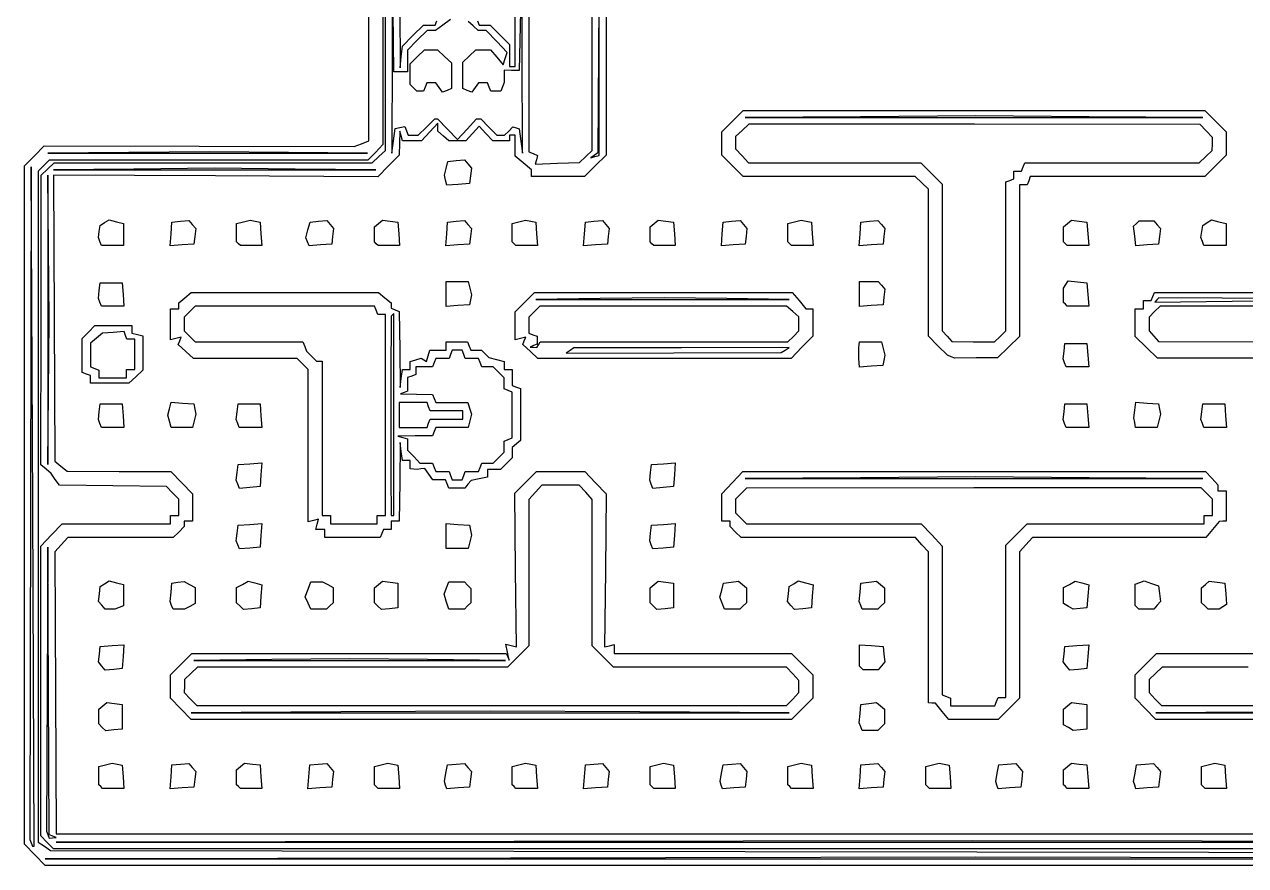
# Model space of a CAD drawing. Extents: x 115 to 632, y 16 to 524.
# Drawn here: x 115.5 to 447.8, y 15.8 to 244.7 of the extents above; entities that cross this region are included whole.
import ezdxf

# ---------------------------------------------------------------- set-up
doc = ezdxf.new("R2010")
doc.units = 0
doc.layers.add('Image', color=7, linetype='CONTINUOUS')

msp = doc.modelspace()

# ---------------------------------------------------------------- linework, layer by layer
at = {"layer": 'Image', "color": 7}
for points in [[(268.25793, 208.749188), (269.974087, 210.375), (269.987062, 236.77386), (270.000037, 263.17272), (268.307257, 264.999255), (266.614477, 266.825798), (261.073717, 266.429355), (255.532957, 266.03292), (254.141497, 264.64146), (252.75, 263.25), (252.75, 236.601465), (252.75, 209.952922), (253.935428, 209.498033), (255.120855, 209.043143), (254.802668, 207.834068), (254.48448, 206.625), (260.51313, 206.874188), (266.541773, 207.123382)], [(271.88937, 236.68731), (271.90377, 264.375), (271.692382, 237.038385), (271.481002, 209.70177), (270.55302, 209.043787), (269.62503, 208.385805), (270.75003, 208.692712), (271.87503, 208.999612), (271.88943, 236.68731)], [(221.4, 227.4), (220.5, 228.3), (220.5, 231.115912), (220.5, 233.931817), (222.409087, 235.840913), (224.318183, 237.75), (226.120448, 237.75), (227.92272, 237.75), (229.83636, 235.976497), (231.75, 234.202995), (231.75, 230.702955), (231.75, 227.202922), (230.516543, 226.729605), (229.283085, 226.25628), (228.371363, 227.50314), (227.459632, 228.75), (226.206278, 228.75), (224.952923, 228.75), (224.521223, 227.625), (224.089515, 226.5), (223.194757, 226.5), (222.3, 226.5)], [(367.63125, 154.247325), (366.6375, 154.662502), (364.06875, 157.231252), (361.5, 159.800003), (361.487025, 179.837497), (361.47405, 199.875), (359.693798, 201.5625), (357.913545, 203.25), (334.49352, 203.25), (311.073495, 203.25), (308.161725, 206.161763), (305.25, 209.073532), (305.25, 212.25), (305.25, 215.426468), (308.161763, 218.338237), (311.073532, 221.25), (373.875, 221.25), (436.676467, 221.25), (439.588237, 218.338237), (442.5, 215.426468), (442.5, 212.25), (442.5, 209.073532), (439.588237, 206.161763), (436.676467, 203.25), (412.939695, 203.25), (389.202922, 203.25), (388.771222, 202.125), (388.339515, 201), (387.294758, 201), (386.25, 201), (386.25, 180.374167), (386.25, 159.748335), (383.26884, 156.855218), (380.28768, 153.9621), (374.45634, 153.89715), (368.625, 153.8322), (367.63125, 154.24737)], [(405.243592, 219.562223), (374.362185, 219.766545), (342.993592, 219.56232), (311.625, 219.358088), (373.875, 219.357998), (436.125, 219.3579)], [(381, 159.75), (382.5, 161.25), (382.5, 181.523535), (382.5, 201.797078), (383.625, 202.228777), (384.75, 202.660485), (384.75, 203.705242), (384.75, 204.75), (385.794758, 204.75), (386.839515, 204.75), (387.271223, 205.875), (387.702922, 207), (411.433252, 207), (435.163583, 207), (436.943835, 208.6875), (438.724087, 210.375), (438.737062, 212.144288), (438.750037, 213.913583), (437.062537, 215.693835), (435.375037, 217.474087), (373.98075, 217.487062), (312.586455, 217.500037), (310.806202, 215.812537), (309.02595, 214.125037), (309.012975, 212.476177), (309, 210.827317), (310.773502, 208.913677), (312.547005, 207.000037), (335.98674, 207.000037), (359.426467, 207.000037), (362.338237, 204.088275), (365.25, 201.176505), (365.25, 181.213275), (365.25, 161.250037), (366.5625, 159.812535), (367.875, 158.37504), (373.6875, 158.312565), (379.5, 158.25009), (381, 159.75009)], [(187.366042, 209.811952), (165.857092, 210.02283), (143.866042, 209.81214), (121.875, 209.60145), (165.375, 209.601262), (208.875, 209.601075)], [(230.109075, 202.274137), (229.773135, 203.625), (230.228543, 205.5), (230.68395, 207.375), (232.968352, 207.600802), (235.252762, 207.826597), (236.180572, 206.708655), (237.10839, 205.590705), (236.866695, 203.482853), (236.625, 201.375), (233.535008, 201.149137), (230.445008, 200.923283)], [(117.75006, 113.43747), (117.375127, 205.875), (117.182092, 114.375), (116.989065, 22.875), (117.345997, 21.9375), (117.702922, 21), (117.913965, 20.99997), (118.125, 20.999932)], [(122.061953, 183.9375), (121.848998, 203.625), (121.848998, 164.25), (121.848998, 124.875), (122.061953, 144.5625), (122.274908, 164.25)], [(189.1875, 205.31205), (167.25, 205.522658), (145.3125, 205.31205), (123.375, 205.10145), (167.25, 205.10145), (211.125, 205.10145)], [(136.042148, 185.570452), (135.63138, 186.640913), (135.87819, 188.306362), (136.125, 189.971805), (137.321415, 190.721348), (138.517838, 191.470883), (140.508915, 190.97115), (142.5, 190.471425), (142.5, 187.485712), (142.5, 184.5), (139.476465, 184.5), (136.452922, 184.5)], [(155.392162, 187.642162), (155.625, 190.875), (157.938877, 191.100802), (160.252763, 191.326597), (161.180573, 190.208655), (162.10839, 189.090705), (161.866695, 186.982853), (161.625, 184.875), (158.392162, 184.642162), (155.159325, 184.409325)], [(173.750002, 185.000002), (173.25, 185.499998), (173.25, 187.985707), (173.25, 190.471425), (175.065682, 190.927125), (176.881357, 191.382833), (178.253182, 191.122448), (179.625, 190.862063), (179.855625, 187.681028), (180.08625, 184.5), (177.16812, 184.5), (174.249998, 184.5)], [(192.517898, 185.52306), (192.095783, 186.623078), (192.659828, 188.749042), (193.223872, 190.875), (195.488317, 191.100802), (197.752762, 191.326597), (198.680572, 190.208655), (199.60839, 189.090705), (199.366695, 186.982853), (199.125, 184.875), (196.03251, 184.649018), (192.94002, 184.423035)], [(211.250002, 185.000002), (210.75, 185.499998), (210.75, 187.533165), (210.75, 189.566332), (211.829647, 190.462357), (212.909295, 191.35839), (215.017147, 191.116695), (217.125, 190.875), (217.355625, 187.6875), (217.58625, 184.5), (214.66812, 184.5), (211.749998, 184.5)], [(230.392162, 187.642162), (230.625, 190.875), (232.938877, 191.100802), (235.252762, 191.326597), (236.180572, 190.208655), (237.10839, 189.090705), (236.866695, 186.982853), (236.625, 184.875), (233.392162, 184.642162), (230.159325, 184.409325)], [(248.750002, 185.000002), (248.25, 185.499998), (248.25, 187.985707), (248.25, 190.471425), (250.065682, 190.927125), (251.881358, 191.382833), (253.253182, 191.122448), (254.625, 190.862063), (254.855625, 187.681028), (255.08625, 184.5), (252.16812, 184.5), (249.249998, 184.5)], [(267.892162, 187.642162), (268.125, 190.875), (270.438877, 191.100802), (272.752763, 191.326597), (273.680572, 190.208655), (274.60839, 189.090705), (274.366695, 186.982853), (274.125, 184.875), (270.892162, 184.642162), (267.659325, 184.409325)], [(286.250002, 185.000002), (285.75, 185.499998), (285.75, 187.533165), (285.75, 189.566332), (286.829647, 190.462357), (287.909295, 191.35839), (290.017147, 191.116695), (292.125, 190.875), (292.355625, 187.6875), (292.58625, 184.5), (289.66812, 184.5), (286.749998, 184.5)], [(305.392162, 187.642162), (305.625, 190.875), (307.938877, 191.100802), (310.252763, 191.326597), (311.180572, 190.208655), (312.10839, 189.090705), (311.866695, 186.982853), (311.625, 184.875), (308.392162, 184.642162), (305.159325, 184.409325)], [(323.750002, 185.000002), (323.25, 185.499998), (323.25, 187.985707), (323.25, 190.471425), (325.065682, 190.927125), (326.881358, 191.382833), (328.253182, 191.122448), (329.625, 190.862063), (329.855625, 187.681028), (330.08625, 184.5), (327.16812, 184.5), (324.249998, 184.5)], [(342.892162, 187.642162), (343.125, 190.875), (345.438877, 191.100802), (347.752763, 191.326597), (348.680572, 190.208655), (349.60839, 189.090705), (349.366695, 186.982853), (349.125, 184.875), (345.892162, 184.642162), (342.659325, 184.409325)], [(398.750002, 185.000002), (398.25, 185.499998), (398.25, 187.533165), (398.25, 189.566332), (399.329647, 190.462357), (400.409295, 191.35839), (402.517147, 191.116695), (404.625, 190.875), (404.855625, 187.6875), (405.08625, 184.5), (402.16812, 184.5), (399.249997, 184.5)], [(417.612135, 187.086645), (417.301072, 189.751073), (418.05054, 190.50054), (418.8, 191.25), (420.80817, 191.25), (422.816332, 191.25), (423.712357, 190.170353), (424.60839, 189.090705), (424.366695, 186.982853), (424.125, 184.875), (421.024095, 184.648605), (417.92319, 184.422217)], [(436.042147, 185.570452), (435.63138, 186.640913), (435.87819, 188.306362), (436.125, 189.971805), (437.321415, 190.721348), (438.517837, 191.470883), (440.508915, 190.97115), (442.5, 190.471425), (442.5, 187.485712), (442.5, 184.5), (439.476465, 184.5), (436.452922, 184.5)], [(136.04553, 169.061647), (135.638137, 170.123288), (135.881572, 172.249147), (136.125, 174.375), (139.125, 174.375), (142.125, 174.375), (142.355625, 171.1875), (142.58625, 168), (139.519583, 168), (136.452923, 168)], [(230.25, 171.331875), (230.25, 174.75), (233.235713, 174.75), (236.221425, 174.75), (236.677125, 172.934318), (237.132833, 171.118642), (236.872448, 169.746818), (236.612063, 168.375), (233.431028, 168.144375), (230.25, 167.91375)], [(342.75, 171.331875), (342.75, 174.75), (345.28317, 174.75), (347.816332, 174.75), (348.712357, 173.670353), (349.60839, 172.590705), (349.366695, 170.482853), (349.125, 168.375), (345.9375, 168.144375), (342.75, 167.91375)], [(398.750002, 168.500002), (398.25, 168.999998), (398.261475, 170.937502), (398.27295, 172.875), (398.902613, 173.868135), (399.532275, 174.861278), (402.078623, 174.618135), (404.624978, 174.375), (404.855603, 171.1875), (405.086228, 168), (402.168098, 168), (399.249975, 168), (398.74998, 168.500002)], [(197.25, 106.125), (197.25, 107.25), (196.037528, 107.25), (194.825055, 107.25), (195.19245, 108.654922), (195.559845, 110.059845), (194.154923, 109.69245), (192.75, 109.325055), (192.75, 130.037528), (192.75, 150.75), (191.25, 152.25), (189.75, 153.75), (175.609515, 153.75), (161.469037, 153.75), (159.415185, 155.65344), (157.36134, 157.55688), (157.749555, 158.568547), (158.13777, 159.580222), (156.693885, 159.202635), (155.25, 158.825055), (155.25, 163.037528), (155.25, 167.25), (156.375, 167.25), (157.5, 167.25), (157.5, 168.067283), (157.5, 168.884558), (159.1875, 170.29233), (160.875, 171.700095), (186.375, 171.700095), (211.875, 171.700095), (213.5625, 170.29233), (215.25, 168.884558), (215.25, 168.147525), (215.25, 167.410485), (216.375, 166.978778), (217.5, 166.547078), (217.62003, 156.211035), (217.740052, 145.875), (218.04255, 148.3125), (218.34504, 150.75), (219.42252, 150.75), (220.5, 150.75), (220.5, 151.824458), (220.5, 152.898915), (221.993287, 153.37287), (223.486575, 153.846825), (224.189295, 153.412523), (224.892007, 152.97822), (225.371542, 154.48911), (225.851085, 156), (228.050543, 156), (230.25, 156), (230.25, 157.125), (230.25, 158.25), (233.169758, 158.25), (236.089515, 158.25), (236.521222, 157.125), (236.952922, 156), (238.422893, 156), (239.892855, 156), (240.891352, 155.001503), (241.889858, 154.003005), (243.944925, 153.487215), (246, 152.971425), (246, 151.860712), (246, 150.75), (247.125, 150.75), (248.25, 150.75), (248.25, 148.580242), (248.25, 146.410485), (249.375, 145.978777), (250.5, 145.547078), (250.5, 138.490372), (250.5, 131.433667), (249.375, 130.5), (248.25, 129.566332), (248.25, 128.15817), (248.25, 126.75), (246.65625, 125.15625), (245.0625, 123.5625), (243.28125, 123.5625), (241.5, 123.5625), (241.5, 122.5125), (241.5, 121.4625), (239.266822, 121.015868), (237.033637, 120.569228), (236.174985, 119.534618), (235.316332, 118.5), (233.134628, 118.5), (230.952923, 118.5), (230.521223, 119.625), (230.089515, 120.75), (228.33729, 120.75), (226.585058, 120.75), (225.498383, 122.301443), (224.411708, 123.852892), (223.39335, 123.712582), (222.375, 123.572272), (221.4375, 123.66114), (220.5, 123.75), (220.5, 124.875), (220.5, 126), (219.42252, 126), (218.34504, 126), (218.04255, 128.4375), (217.740052, 130.875), (217.62003, 120.1875), (217.5, 109.5), (216.375, 109.5), (215.25, 109.5), (215.25, 108.375), (215.25, 107.25), (214.205242, 107.25), (213.160485, 107.25), (212.728778, 106.125), (212.297078, 105), (204.773535, 105), (197.25, 105)], [(253.165185, 155.653417), (251.11134, 157.556857), (251.499555, 158.568525), (251.88777, 159.5802), (250.443885, 159.202612), (249, 158.825033), (249, 162.637507), (249, 166.449975), (251.649997, 169.09998), (254.300003, 171.749977), (289.37268, 171.749977), (324.445365, 171.749977), (326.285182, 169.53174), (328.125, 167.313495), (329.0625, 167.28177), (330, 167.250045), (330, 163.561245), (330, 159.872445), (327.0588, 156.811245), (324.1176, 153.750045), (289.668315, 153.750045), (255.219037, 153.750045), (253.165185, 155.653485)], [(306.613935, 170.061653), (289.602863, 170.2779), (272.113935, 170.061937), (254.625, 169.845975), (289.125, 169.84569), (323.625, 169.845397)], [(458.670165, 170.069835), (424.215322, 170.265322), (423.64476, 169.695165), (423.074197, 169.125), (458.099595, 169.49967), (493.125, 169.874347)], [(211.5, 109.875), (211.5, 111), (212.625, 111), (213.75, 111), (213.75, 138.375), (213.75, 165.75), (212.705242, 165.75), (211.660485, 165.75), (211.228778, 166.875), (210.797078, 168), (186.398535, 168), (162, 168), (160.5, 166.5), (159, 165), (159, 163.125), (159, 161.25), (160.5, 159.75), (162, 158.25), (176.648535, 158.25), (191.297078, 158.25), (191.778743, 156.994793), (192.260415, 155.739585), (193.630207, 154.369793), (195, 153), (195.75, 153), (196.5, 153), (196.5, 132), (196.5, 111), (197.625, 111), (198.75, 111), (198.75, 109.875), (198.75, 108.75), (205.125, 108.75), (211.5, 108.75)], [(255.375, 157.5), (255.838522, 158.25), (289.544265, 158.25), (323.25, 158.25), (324.75, 159.75), (326.25, 161.25), (326.25, 163.192283), (326.25, 165.134558), (324.5625, 166.54233), (322.875, 167.950095), (289.3125, 167.97507), (255.75, 168), (254.25, 166.5), (252.75, 165), (252.75, 162.830242), (252.75, 160.660485), (253.875, 160.228777), (255, 159.797078), (255, 158.71104), (255, 157.625002), (254.0625, 157.24671), (253.125, 156.868417), (254.018235, 156.809242), (254.911478, 156.749992), (255.375, 157.499992)], [(493.5, 159.75), (495, 161.25), (495, 163.5), (495, 165.75), (493.875, 165.75), (492.75, 165.75), (492.75, 166.875), (492.75, 168), (458.625, 168), (424.5, 168), (423, 166.5), (421.5, 165), (421.5, 163.125), (421.5, 161.25), (422.8125, 159.812498), (424.125, 158.375002), (458.0625, 158.312527), (492, 158.25)], [(216, 138.500002), (216, 165.999997), (215.6457, 165.645705), (215.291407, 165.291405), (215.233133, 148.833202), (215.174858, 132.375), (215.212432, 121.6875), (215.25, 111), (215.625, 111), (216, 111)], [(133.5, 148.044758), (133.5, 149.089515), (132.375, 149.521223), (131.25, 149.952922), (131.25, 154.558252), (131.25, 159.163583), (132.9375, 160.943835), (134.625, 162.724087), (139.6875, 162.737062), (144.75, 162.75), (144.75, 161.712472), (144.75, 160.674945), (146.25, 160.282687), (147.75, 159.89043), (147.75, 155.218717), (147.75, 150.547005), (145.83636, 148.773502), (143.92272, 147), (138.71136, 147), (133.5, 147)], [(143.25, 149.625), (143.25, 150.75), (144.375, 150.75), (145.5, 150.75), (145.5, 154.875), (145.5, 159), (144.455242, 159), (143.410485, 159), (143.012962, 160.035915), (142.615447, 161.07183), (139.66656, 160.87176), (136.717665, 160.67169), (135.108833, 159.294165), (133.5, 157.91664), (133.5, 154.684777), (133.5, 151.452922), (134.625, 151.021223), (135.75, 150.589515), (135.75, 149.544758), (135.75, 148.5), (139.5, 148.5), (143.25, 148.5)], [(322.534785, 156.051023), (323.625, 156.754357), (294.329145, 156.696458), (265.033282, 156.638557), (263.954145, 155.94204), (262.875, 155.245522), (292.159785, 155.296597), (321.444563, 155.347672), (322.534785, 156.051015)], [(342.666668, 152.581875), (342.583335, 153.75), (342.583335, 155.25), (342.583335, 156.75), (342.666668, 157.5), (342.75, 158.25), (345.735712, 158.25), (348.721425, 158.25), (349.177125, 156.434318), (349.632833, 154.618642), (349.372448, 153.246818), (349.112063, 151.875), (345.931028, 151.644375), (342.75, 151.41375)], [(398.54553, 152.561625), (398.138138, 153.623265), (398.381573, 155.749125), (398.625, 157.875), (401.625, 157.875), (404.625, 157.875), (404.855625, 154.6875), (405.08625, 151.5), (402.019583, 151.5), (398.952922, 151.5), (398.54553, 152.561647)], [(235.021222, 121.875), (235.452922, 123), (237.271222, 123), (239.089515, 123), (239.521222, 124.125), (239.952922, 125.25), (241.476465, 125.25), (243, 125.25), (244.5, 126.75), (246, 128.25), (246, 129.773535), (246, 131.297078), (247.125, 131.728777), (248.25, 132.160485), (248.25, 138.375), (248.25, 144.589515), (247.125, 145.021223), (246, 145.452922), (246, 146.976465), (246, 148.5), (244.5, 150), (243, 151.5), (241.476465, 151.5), (239.952922, 151.5), (239.521222, 152.625), (239.089515, 153.75), (237.271222, 153.75), (235.452922, 153.75), (235.021222, 154.875), (234.589515, 156), (233.25, 156), (231.910485, 156), (231.478778, 154.875), (231.047078, 153.75), (229.228778, 153.75), (227.410485, 153.75), (226.978778, 152.625), (226.547078, 151.5), (224.273535, 151.5), (222, 151.5), (222, 150.455242), (222, 149.410485), (220.875, 148.978777), (219.75, 148.547078), (219.75, 146.71104), (219.75, 144.875003), (218.8125, 144.49671), (217.875, 144.118418), (222.211035, 144.059243), (226.547078, 144.000068), (226.978778, 142.875068), (227.410485, 141.750068), (231.7797, 141.750068), (236.148915, 141.750068), (236.642183, 140.19594), (237.135443, 138.641813), (236.67843, 136.82094), (236.221425, 135.000068), (231.815955, 135.000068), (227.410485, 135.000068), (226.978778, 133.875068), (226.547078, 132.750068), (221.836035, 132.663068), (217.125, 132.576068), (218.4375, 132.23307), (219.75, 131.89008), (219.75, 130.363283), (219.75, 128.836485), (221.4375, 127.056233), (223.125, 125.27598), (224.836035, 125.263005), (226.547078, 125.25003), (226.978778, 124.12503), (227.410485, 123.00003), (229.228778, 123.00003), (231.047078, 123.00003), (231.478778, 121.87503), (231.910485, 120.75003), (233.25, 120.75003), (234.589515, 120.75003), (235.021222, 121.87503)], [(136.04553, 136.061647), (135.638137, 137.123288), (135.881572, 139.249147), (136.125, 141.375), (139.125, 141.375), (142.125, 141.375), (142.355625, 138.1875), (142.58625, 135), (139.519583, 135), (136.452923, 135)], [(154.98957, 136.664887), (154.554187, 138.329775), (154.99311, 140.078565), (155.432025, 141.827355), (158.52204, 141.601177), (161.612062, 141.375), (161.872447, 140.003183), (162.132832, 138.631358), (161.677125, 136.815683), (161.221425, 135), (158.323185, 135), (155.424945, 135)], [(173.54553, 136.061647), (173.138137, 137.123288), (173.381572, 139.249147), (173.625, 141.375), (176.625, 141.375), (179.625, 141.375), (179.855625, 138.1875), (180.08625, 135), (177.019583, 135), (173.952923, 135)], [(225.478778, 136.125), (225.910485, 137.25), (230.330242, 137.25), (234.75, 137.25), (234.75, 138.375), (234.75, 139.5), (230.330242, 139.5), (225.910485, 139.5), (225.478778, 140.625), (225.047078, 141.75), (221.273535, 141.75), (217.5, 141.75), (217.5, 138.375), (217.5, 135), (221.273535, 135), (225.047078, 135)], [(398.54553, 136.061647), (398.138137, 137.123288), (398.381572, 139.249147), (398.625, 141.375), (401.625, 141.375), (404.625, 141.375), (404.855625, 138.1875), (405.08625, 135), (402.019583, 135), (398.952922, 135)], [(417.59724, 136.3125), (417.334492, 137.625), (417.633052, 139.726185), (417.931605, 141.82737), (421.02183, 141.601185), (424.112062, 141.375), (424.372448, 140.003183), (424.632832, 138.631358), (424.177125, 136.815683), (423.721425, 135), (420.790702, 135), (417.859987, 135)], [(436.04553, 136.061647), (435.638137, 137.123288), (435.881572, 139.249147), (436.125, 141.375), (439.125, 141.375), (442.125, 141.375), (442.355625, 138.1875), (442.58625, 135), (439.519583, 135), (436.452922, 135)], [(158.0625, 58.447867), (155.25, 61.345357), (155.25, 64.510913), (155.25, 67.676467), (158.161763, 70.588237), (161.073532, 73.5), (203.849265, 73.5), (246.624998, 73.5), (247.032735, 72.5625), (247.440472, 71.625), (246.98472, 73.80387), (246.528975, 75.982748), (247.951988, 75.610118), (249.375, 75.237487), (249.16446, 96.183937), (248.95392, 117.130387), (251.888723, 120.065197), (254.823532, 123), (261.402892, 123), (267.982252, 123), (270.888765, 119.94462), (273.795277, 116.889247), (273.585135, 96.063367), (273.375, 75.237487), (274.6875, 75.58122), (276, 75.924945), (276, 74.712472), (276, 73.5), (300.088237, 73.5), (324.176468, 73.5), (327.088237, 70.588237), (330, 67.676467), (330, 64.5), (330, 61.323533), (327.088237, 58.411763), (324.176468, 55.5), (242.525738, 55.525193), (160.875, 55.550385)], [(173.563042, 119.51601), (173.138137, 120.623288), (173.381573, 122.749147), (173.625, 124.875), (176.857838, 125.107837), (180.090675, 125.340675), (179.857838, 122.107837), (179.625, 118.875), (176.80647, 118.64187), (173.987948, 118.408733)], [(286.063042, 119.51601), (285.638138, 120.623288), (285.881573, 122.749147), (286.125, 124.875), (289.357838, 125.107837), (292.590675, 125.340675), (292.357838, 122.107837), (292.125, 118.875), (289.30647, 118.64187), (286.487948, 118.408733)], [(365.214817, 57.718237), (363.375, 59.936483), (362.4375, 59.968237), (361.5, 60), (361.5, 80.58636), (361.5, 101.17272), (359.726497, 103.08636), (357.952995, 105), (334.226497, 105), (310.5, 105), (309, 106.5), (307.5, 108), (307.5, 108.75), (307.5, 109.5), (306.375, 109.5), (305.25, 109.5), (305.25, 113.218417), (305.25, 116.936843), (308.13387, 119.968417), (311.017748, 123), (373.94637, 122.987025), (436.875, 122.97405), (438.5625, 121.193798), (440.25, 119.413545), (440.25, 118.58175), (440.25, 117.749963), (441.375, 117.749963), (442.5, 117.749963), (442.5, 113.624963), (442.5, 109.499963), (441.5625, 109.468163), (440.625, 109.436438), (438.785183, 107.218193), (436.945365, 104.999955), (413.371185, 104.999955), (389.797005, 104.999955), (388.023503, 103.086315), (386.25, 101.172675), (386.25, 81.248077), (386.25, 61.323487), (383.338237, 58.411718), (380.426468, 55.499955), (373.740555, 55.499955), (367.054635, 55.499955), (365.214818, 57.718192)], [(405.243592, 121.312223), (374.362185, 121.516545), (342.993592, 121.31232), (311.625, 121.108088), (373.875, 121.107998), (436.125, 121.1079)], [(324.5625, 61.056165), (326.25, 62.836417), (326.25, 64.5), (326.25, 66.163583), (324.5625, 67.943835), (322.875, 69.724087), (299.349263, 69.737062), (275.823532, 69.75), (272.911763, 72.661763), (270, 75.573533), (270, 95.498123), (270, 115.42272), (268.226497, 117.33636), (266.452995, 119.25), (261.375, 119.25), (256.297005, 119.25), (254.523503, 117.33636), (252.75, 115.42272), (252.75, 95.498123), (252.75, 75.573533), (249.838238, 72.661763), (246.926468, 69.75), (204.756443, 69.75), (162.586418, 69.75), (160.806165, 68.0625), (159.025913, 66.375), (159.012938, 64.605712), (158.999963, 62.836417), (160.687463, 61.056165), (162.374963, 59.275913), (242.624963, 59.275913), (322.874963, 59.275913), (324.562463, 61.056165)], [(379.978777, 60.375), (380.410485, 61.5), (381.455242, 61.5), (382.5, 61.5), (382.5, 82.213237), (382.5, 102.926468), (385.411763, 105.838237), (388.323533, 108.75), (412.411763, 108.75), (436.5, 108.75), (436.5, 109.875), (436.5, 111), (437.625, 111), (438.75, 111), (438.75, 113.25), (438.75, 115.5), (437.22432, 117.02568), (435.69864, 118.55136), (373.850093, 118.52646), (312.001553, 118.50156), (310.500773, 117.00078), (309, 115.5), (309, 113.625), (309, 111.75), (310.5, 110.25), (312, 108.75), (335.74113, 108.75), (359.482252, 108.75), (362.36613, 105.718417), (365.25, 102.686843), (365.25, 82.444883), (365.25, 62.202922), (366.375, 61.771223), (367.5, 61.339515), (367.5, 60.294758), (367.5, 59.25), (373.523535, 59.25), (379.547078, 59.25)], [(173.563042, 103.01601), (173.138137, 104.123288), (173.381572, 106.249147), (173.625, 108.375), (176.857838, 108.607837), (180.090675, 108.840675), (179.857838, 105.607837), (179.625, 102.375), (176.80647, 102.14187), (173.987948, 101.908733)], [(230.25, 105.418125), (230.25, 108.83625), (233.431028, 108.605625), (236.612063, 108.375), (236.872447, 107.003183), (237.132832, 105.631358), (236.677125, 103.815683), (236.221425, 102), (233.235713, 102), (230.25, 102)], [(286.063042, 103.01601), (285.638138, 104.123288), (285.881573, 106.249147), (286.125, 108.375), (289.357838, 108.607837), (292.590675, 108.840675), (292.357838, 105.607837), (292.125, 102.375), (289.30647, 102.14187), (286.487948, 101.908733)], [(123.1875, 23.74671), (122.25, 24.125002), (122.06946, 63.249998), (121.888928, 102.375), (121.686908, 63.75), (121.484895, 25.125), (121.843905, 24.1875), (122.202922, 23.25), (123.163965, 23.309175), (124.125, 23.36835), (123.1875, 23.746642)], [(136.537643, 86.579647), (135.64161, 87.659295), (135.883305, 89.691502), (136.125, 91.72371), (137.321415, 92.472292), (138.517838, 93.220882), (140.508915, 92.72115), (142.5, 92.221425), (142.5, 89.315955), (142.5, 86.410485), (141.313658, 85.955242), (140.127322, 85.5), (138.780495, 85.5), (137.433668, 85.5)], [(155.54862, 86.553622), (155.14431, 87.60723), (155.384655, 90.116122), (155.625, 92.625022), (157.273815, 92.859615), (158.922623, 93.094207), (160.461315, 92.27073), (162, 91.447245), (162, 89.250022), (162, 87.0528), (160.549305, 86.276407), (159.09861, 85.500022), (157.52577, 85.500022), (155.952923, 85.500022)], [(174.18381, 86.366212), (173.25, 87.3), (173.25, 89.373615), (173.25, 91.447222), (174.819855, 92.287388), (176.38971, 93.127545), (178.236765, 92.663963), (180.08382, 92.200388), (179.85441, 89.03769), (179.625, 85.875), (177.37131, 85.65369), (175.11762, 85.43238), (174.18381, 86.36619)], [(211.68381, 86.366212), (210.75, 87.3), (210.75, 89.30817), (210.75, 91.316332), (211.829647, 92.212357), (212.909295, 93.10839), (215.017147, 92.866695), (217.125, 92.625), (217.125, 89.25), (217.125, 85.875), (214.87131, 85.65369), (212.61762, 85.43238), (211.68381, 86.36619)], [(286.68381, 86.36619), (285.75, 87.3), (285.75, 89.30817), (285.75, 91.316332), (286.829647, 92.212357), (287.909295, 93.10839), (290.017147, 92.866695), (292.125, 92.625), (292.125, 89.25), (292.125, 85.875), (289.87131, 85.65369), (287.61762, 85.43238)], [(305.335208, 87.16644), (304.718752, 88.83288), (305.221425, 90.72894), (305.724098, 92.625), (307.782398, 92.866695), (309.840705, 93.10839), (310.920353, 92.212358), (312, 91.316333), (312, 89.30817), (312, 87.3), (311.1, 86.4), (310.2, 85.5), (308.075835, 85.5), (305.951662, 85.5)], [(324.069428, 86.541345), (323.14161, 87.659295), (323.383305, 89.691502), (323.625, 91.72371), (324.821415, 92.472292), (326.017837, 93.220882), (328.050825, 92.710635), (330.08382, 92.200387), (329.85441, 89.03769), (329.625, 85.875), (327.311123, 85.649198), (324.997237, 85.423403)], [(343.04862, 86.55357), (342.64431, 87.607178), (342.884655, 90.11607), (343.125, 92.62497), (345.232853, 92.866665), (347.340705, 93.10836), (348.420353, 92.212328), (349.5, 91.316303), (349.5, 89.30814), (349.5, 87.29997), (348.6, 86.39997), (347.7, 85.49997), (345.576465, 85.49997), (343.452923, 85.49997)], [(399.5625, 86.292225), (398.25, 87.074505), (398.25, 89.260852), (398.25, 91.447192), (399.819855, 92.287357), (401.38971, 93.127515), (403.236765, 92.663932), (405.08382, 92.200357), (404.85441, 89.03766), (404.625, 85.875), (402.75, 85.692488), (400.875, 85.509975), (399.5625, 86.292255)], [(418.250002, 85.999972), (417.75, 86.499968), (417.75, 89.398508), (417.75, 92.297048), (418.962758, 92.76243), (420.175515, 93.227805), (422.150258, 92.537588), (424.125, 91.847363), (424.366695, 89.75331), (424.60839, 87.659265), (423.712358, 86.579618), (422.816333, 85.49997), (420.783165, 85.49997), (418.749998, 85.49997)], [(436.65, 86.4), (435.75, 87.3), (435.75, 89.30817), (435.75, 91.316332), (436.829647, 92.212357), (437.909295, 93.10839), (440.017147, 92.866695), (442.125, 92.625), (442.3644, 89.701342), (442.6038, 86.777677), (441.6144, 86.150325), (440.625, 85.522972), (439.0875, 85.511497), (437.55, 85.500022), (436.65, 86.400022)], [(192.68928, 87.208777), (191.91072, 88.91754), (192.686798, 90.958777), (193.462875, 93.000023), (195.030743, 93.000023), (196.59861, 93.000023), (198.049305, 92.223638), (199.5, 91.447245), (199.5, 89.373637), (199.5, 87.300023), (198.6, 86.400022), (197.7, 85.500022), (195.58392, 85.500022), (193.46784, 85.500022)], [(230.601465, 86.625), (230.25, 87.75), (229.97355, 88.6875), (229.6971, 89.625), (230.324385, 91.3125), (230.951662, 93), (233.075835, 93), (235.2, 93), (236.1, 92.1), (237, 91.2), (237, 89.25), (237, 87.3), (236.1, 86.4), (235.2, 85.5), (233.076465, 85.5), (230.952922, 85.5)], [(136.569428, 70.041345), (135.64161, 71.159295), (135.883305, 73.267147), (136.125, 75.375), (139.357838, 75.607837), (142.590675, 75.840675), (142.357838, 72.607837), (142.125, 69.375), (139.811123, 69.149198), (137.497237, 68.923403)], [(343.250002, 69.500002), (342.75, 69.999998), (342.75, 72.91812), (342.75, 75.83625), (345.9375, 75.605625), (349.125, 75.375), (349.366695, 73.267148), (349.60839, 71.159295), (348.712358, 70.079648), (347.816333, 69), (345.783165, 69), (343.749998, 69)], [(399.069428, 70.041345), (398.14161, 71.159295), (398.383305, 73.267147), (398.625, 75.375), (401.857837, 75.607837), (405.090675, 75.840675), (404.857837, 72.607837), (404.625, 69.375), (402.311123, 69.149198), (399.997237, 68.923403)], [(225.1875, 71.81202), (204, 72.023363), (182.8125, 71.81202), (161.625, 71.600685), (204, 71.600685), (246.375, 71.600685)], [(136.68381, 53.36619), (135.75, 54.3), (135.75, 56.30817), (135.75, 58.316332), (136.829647, 59.212357), (137.909295, 60.10839), (140.017147, 59.866695), (142.125, 59.625), (142.125, 56.25), (142.125, 52.875), (139.87131, 52.65369), (137.61762, 52.43238)], [(343.04862, 53.5536), (342.64431, 54.607207), (342.884655, 57.1161), (343.125, 59.625), (345.232853, 59.866695), (347.340705, 60.10839), (348.420353, 59.212357), (349.5, 58.316332), (349.5, 56.30817), (349.5, 54.3), (348.6, 53.4), (347.7, 52.5), (345.576465, 52.5), (343.452922, 52.5)], [(399.5625, 53.292255), (398.25, 54.074535), (398.25, 56.195437), (398.25, 58.316332), (399.329647, 59.212357), (400.409295, 60.10839), (402.517147, 59.866695), (404.625, 59.625), (404.625, 56.25), (404.625, 52.875), (402.75, 52.692488), (400.875, 52.509975)], [(282.9375, 57.562365), (242.25, 57.762915), (201.5625, 57.562365), (160.875, 57.361807), (242.25, 57.361807), (323.625, 57.361807)], [(545.4375, 57.562365), (504.75, 57.762915), (464.0625, 57.562365), (423.375, 57.361807), (504.75, 57.361807), (586.125, 57.361807)], [(136.250002, 37.250002), (135.75, 37.749998), (135.75, 40.235708), (135.75, 42.721425), (137.565682, 43.177125), (139.381357, 43.632833), (140.753182, 43.372448), (142.125, 43.112063), (142.355625, 39.931028), (142.58625, 36.75), (139.66812, 36.75), (136.749998, 36.75)], [(155.392162, 39.892163), (155.625, 43.125), (157.938877, 43.350802), (160.252763, 43.576597), (161.180573, 42.458655), (162.10839, 41.340705), (161.866695, 39.232853), (161.625, 37.125), (158.392162, 36.892163), (155.159325, 36.659325)], [(173.750002, 37.250003), (173.25, 37.749998), (173.25, 39.783165), (173.25, 41.816332), (174.329647, 42.712357), (175.409295, 43.60839), (177.517147, 43.366695), (179.625, 43.125), (179.855625, 39.9375), (180.08625, 36.75), (177.16812, 36.75), (174.249998, 36.75)], [(192.892162, 39.892163), (193.125, 43.125), (195.438877, 43.350802), (197.752762, 43.576597), (198.680572, 42.458655), (199.60839, 41.340705), (199.366695, 39.232853), (199.125, 37.125), (195.892162, 36.892163), (192.659325, 36.659325)], [(211.250002, 37.250003), (210.75, 37.749998), (210.75, 40.235708), (210.75, 42.721425), (212.565682, 43.177125), (214.381358, 43.632833), (215.753182, 43.372448), (217.125, 43.112063), (217.355625, 39.931028), (217.58625, 36.75), (214.66812, 36.75), (211.749998, 36.75)], [(230.110102, 37.649018), (229.780185, 38.625), (230.20587, 40.875), (230.631563, 43.125), (232.942163, 43.350802), (235.252763, 43.576597), (236.180573, 42.458655), (237.10839, 41.340705), (236.866695, 39.232853), (236.625, 37.125), (233.53251, 36.899018), (230.44002, 36.673035)], [(248.750002, 37.250003), (248.25, 37.749998), (248.25, 40.235708), (248.25, 42.721425), (250.065682, 43.177125), (251.881358, 43.632833), (253.253182, 43.372448), (254.625, 43.112063), (254.855625, 39.931028), (255.08625, 36.75), (252.16812, 36.75), (249.249998, 36.75)], [(267.892162, 39.892163), (268.125, 43.125), (270.438877, 43.350802), (272.752763, 43.576597), (273.680572, 42.458655), (274.60839, 41.340705), (274.366695, 39.232853), (274.125, 37.125), (270.892162, 36.892163), (267.659325, 36.659325)], [(286.250002, 37.250003), (285.75, 37.749998), (285.75, 40.235708), (285.75, 42.721425), (287.565682, 43.177125), (289.381358, 43.632833), (290.753182, 43.372448), (292.125, 43.112063), (292.355625, 39.931028), (292.58625, 36.75), (289.66812, 36.75), (286.749998, 36.75)], [(305.110102, 37.649018), (304.780185, 38.625), (305.20587, 40.875), (305.631563, 43.125), (307.942162, 43.350802), (310.252763, 43.576597), (311.180573, 42.458655), (312.10839, 41.340705), (311.866695, 39.232853), (311.625, 37.125), (308.53251, 36.899018), (305.44002, 36.673035)], [(323.750002, 37.250003), (323.25, 37.749998), (323.25, 40.235708), (323.25, 42.721425), (325.065682, 43.177125), (326.881358, 43.632833), (328.253182, 43.372448), (329.625, 43.112063), (329.855625, 39.931028), (330.08625, 36.75), (327.16812, 36.75), (324.249998, 36.75)], [(342.892162, 39.892163), (343.125, 43.125), (345.438877, 43.350802), (347.752763, 43.576597), (348.680572, 42.458655), (349.60839, 41.340705), (349.366695, 39.232853), (349.125, 37.125), (345.892162, 36.892163), (342.659325, 36.659325)], [(361.250002, 37.250003), (360.75, 37.749998), (360.75, 40.235708), (360.75, 42.721425), (362.565682, 43.177125), (364.381358, 43.632833), (365.753182, 43.372448), (367.125, 43.112063), (367.355625, 39.931028), (367.58625, 36.75), (364.66812, 36.75), (361.749998, 36.75)], [(380.110102, 37.649018), (379.780185, 38.625), (380.20587, 40.875), (380.631563, 43.125), (382.942162, 43.350802), (385.252763, 43.576597), (386.180572, 42.458655), (387.10839, 41.340705), (386.866695, 39.232853), (386.625, 37.125), (383.53251, 36.899018), (380.44002, 36.673035)], [(398.750002, 37.250003), (398.25, 37.749998), (398.25, 39.783165), (398.25, 41.816332), (399.329647, 42.712357), (400.409295, 43.60839), (402.517147, 43.366695), (404.625, 43.125), (404.855625, 39.9375), (405.08625, 36.75), (402.16812, 36.75), (399.249997, 36.75)], [(417.610102, 37.649018), (417.280185, 38.625), (417.70587, 40.875), (418.131562, 43.125), (420.442162, 43.350802), (422.752762, 43.576597), (423.680572, 42.458655), (424.60839, 41.340705), (424.366695, 39.232853), (424.125, 37.125), (421.03251, 36.899018), (417.94002, 36.673035)], [(436.250002, 37.250003), (435.75, 37.749998), (435.75, 40.235708), (435.75, 42.721425), (437.565683, 43.177125), (439.381358, 43.632833), (440.753183, 43.372448), (442.125, 43.112063), (442.355625, 39.931028), (442.58625, 36.75), (439.66812, 36.75), (436.749997, 36.75)], [(498.501667, 22.312485), (373.378327, 22.504403), (248.751667, 22.312485), (124.125, 22.12056), (373.875, 22.120567), (623.625, 22.120575)], [(500.498355, 17.812485), (374.37171, 18.00435), (247.748355, 17.812485), (121.125, 17.62062), (373.875, 17.62062), (626.625, 17.620612)]]:
    msp.add_lwpolyline(points, close=True, dxfattribs=at)
for points in [[(624.375, 20.275928), (373.875, 20.275928), (123.375, 20.275928), (121.6875, 22.05618), (121.6875, 22.056165), (120, 23.836417), (120, 63.26163), (120, 102.686843), (122.88387, 105.718417), (125.767747, 108.75), (140.50887, 108.75), (155.25, 108.75), (155.25, 109.875), (155.25, 111), (156.375, 111), (157.5, 111), (157.5, 113.25), (157.5, 115.5), (155.813648, 117.1875), (154.127295, 118.875), (139.575007, 119.057858), (125.022728, 119.240715), (123.892275, 120.85467), (122.761815, 122.468618), (121.380907, 123.650993), (120, 124.83336), (120.012975, 164.22918), (120.02595, 203.625), (121.806203, 205.3125), (123.586455, 207), (166.875038, 207), (210.16362, 207), (211.943872, 208.6875), (213.724125, 210.375), (213.7371, 236.77386), (213.75, 263.17272)], [(273.75, 265.5), (273.75, 237.286763), (273.75, 209.073532), (270.838237, 206.161763), (267.926468, 203.25), (260.713237, 203.25), (253.5, 203.25), (253.468275, 204.1875), (253.43655, 205.125), (251.218305, 206.964817), (249.000068, 208.804635), (249.000068, 211.652317), (249.000068, 214.5), (248.250068, 214.5), (247.500068, 214.5), (247.500068, 213.75), (247.500068, 213), (245.214255, 213), (242.928442, 213), (241.089255, 214.984515), (239.25, 216.969038), (237.410813, 214.984515), (235.571625, 213), (233.294385, 213), (231.017145, 213), (229.508573, 214.29168), (228, 215.58336), (228, 216.708825), (228, 217.83429), (225.792278, 215.417145), (223.584555, 213), (220.972275, 213), (218.359987, 213), (218.016998, 214.3125), (217.674, 215.625), (217.587, 212.349263), (217.5, 209.073532), (214.576418, 206.14995), (211.652835, 203.226368), (167.513918, 203.42568), (123.375, 203.625), (123.575783, 164.734462), (123.776565, 125.843925), (125.450783, 124.446915), (127.125, 123.049905), (141.2463, 123.02493), (155.3676, 122.999955), (158.3088, 119.938755), (161.25, 116.877555), (161.25, 113.188755), (161.25, 109.499955), (160.125, 109.499955), (159, 109.499955), (159, 108.749955), (159, 107.999955), (157.5, 106.499955), (156, 104.999955), (141.648503, 104.999955), (127.297005, 104.999955), (125.516715, 103.078987), (123.736425, 101.158027), (123.930712, 62.766487), (124.125, 24.375), (373.875, 24.375), (623.625, 24.375)], [(215.59422, 264.375), (215.534745, 237), (215.47527, 209.625), (215.92512, 212.993295), (216.374977, 216.361582), (217.689743, 216.61122), (217.689765, 216.61122), (219.004538, 216.860858), (219.457507, 215.680432), (219.910485, 214.5), (221.272552, 214.5), (222.634612, 214.5), (224.884612, 216.75), (227.134612, 219), (227.531205, 219), (227.92779, 219), (230.652705, 216.194242), (233.37762, 213.388492), (235.948905, 216.194242), (238.52019, 219), (239.119777, 219), (239.719365, 219), (241.875, 216.75), (244.030635, 214.5), (245.06889, 214.5), (246.107145, 214.5), (247.265625, 215.65848), (248.424105, 216.816968), (249.274553, 216.537743), (250.125, 216.258518), (250.574858, 212.941762), (251.024708, 209.625), (250.972433, 237), (250.920158, 264.375)], [(626.695365, 15.75), (373.910183, 15.775193), (121.125, 15.800385), (118.3125, 18.697868), (115.5, 21.595357), (115.5, 113.897677), (115.5, 206.199997), (118.204957, 208.904955), (120.909915, 211.609913), (163.08861, 211.529288), (205.267313, 211.448662), (207.25866, 212.205765), (209.25, 212.962875), (209.25, 237.356438), (209.25, 261.75)], [(213, 261.913545), (213, 236.93529), (213, 211.957043), (210.984682, 209.853503), (208.969365, 207.75), (165.609682, 207.75), (122.25, 207.75), (120.75, 206.25), (119.25, 204.75), (119.25, 113.430412), (119.25, 22.110817), (120.9375, 20.992912), (122.625, 19.875), (374.693257, 19.5), (626.761522, 19.125)], [(231.402825, 246.025388), (229.356803, 244.51269), (227.31078, 243), (226.18041, 243), (225.05004, 243), (222.400035, 240.350003), (219.750037, 237.699997), (219.750037, 234.725003), (219.750037, 231.75), (217.889662, 231.75), (216.029287, 231.75), (215.811757, 248.0625)], [(217.626075, 249.1875), (217.752158, 232.875), (218.054813, 235.829475), (218.357475, 238.78395), (221.2155, 241.641975), (224.073532, 244.5), (225.685305, 244.5), (227.297077, 244.5), (227.728777, 245.625)], [(250.522583, 248.25), (250.125015, 232.125), (248.062515, 232.15455), (246.000015, 232.1841), (246.000015, 230.528378), (246.000015, 228.872647), (245.544773, 227.686312), (245.089515, 226.5), (243.75, 226.5), (242.410485, 226.5), (241.978778, 227.625), (241.547078, 228.75), (240.293723, 228.75), (239.040368, 228.75), (238.128638, 227.50314), (237.216915, 226.25628), (235.983458, 226.729605), (234.75, 227.202922), (234.762975, 230.788965), (234.77595, 234.375), (236.556203, 236.0625), (238.336455, 237.75), (240.32922, 237.75), (242.321985, 237.75), (244.063117, 235.72581), (245.804258, 233.70162), (246.339165, 235.386967), (246.874073, 237.072315), (243.999555, 240.03549), (241.125037, 242.998665), (240.059092, 242.999333), (238.993147, 243), (237.61389, 244.24821), (236.234633, 245.49642)], [(238.771222, 245.625), (239.202922, 244.5), (240.70146, 244.5), (242.199997, 244.5), (244.850002, 241.850003), (247.5, 239.199997), (247.5, 236.225003), (247.5, 233.25), (248.25, 233.25), (249, 233.25), (249, 248.9388)], [(458.735745, 153.882277), (423.852188, 153.826328), (420.80109, 156.787312), (420.80109, 156.78735), (417.75, 159.748335), (417.75, 163.499167), (417.75, 167.25), (418.875, 167.25), (420, 167.25), (420, 168.375), (420, 169.5), (421.044758, 169.5), (422.089515, 169.5), (422.521223, 170.625), (422.952922, 171.75), (458.25, 171.75)], [(505.025737, 55.525193), (423.375, 55.550385), (420.5625, 58.447867), (417.75, 61.345357), (417.75, 64.510913), (417.75, 67.676467), (420.661763, 70.588237), (423.573533, 73.5), (446.993558, 73.5), (470.413583, 73.5)], [(448.506443, 69.750037), (425.086417, 69.750037), (423.306165, 68.062537), (421.525913, 66.375037), (421.512938, 64.60575), (421.499963, 62.836455), (423.187463, 61.056202), (424.874963, 59.27595), (505.124963, 59.27595)]]:
    msp.add_lwpolyline(points, dxfattribs=at)

doc.saveas('drawing.dxf')
